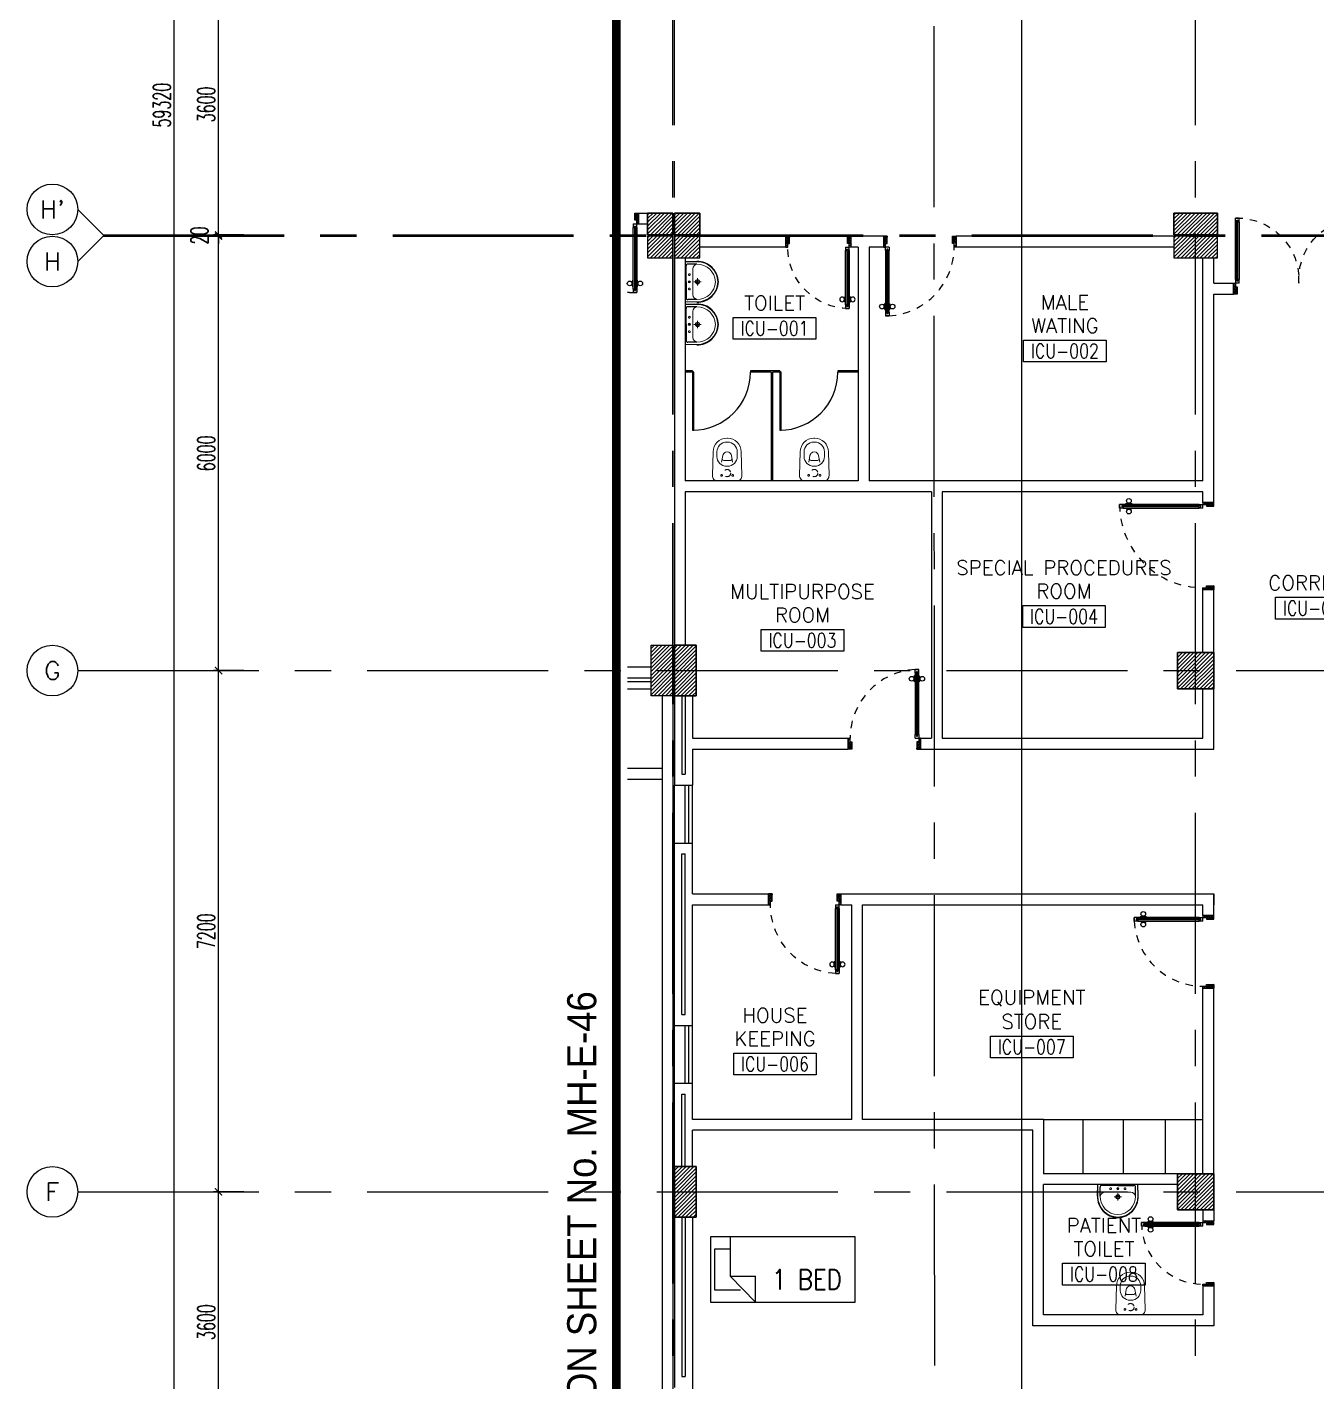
# Model space of a CAD drawing. Extents: x -0.7 to 93.2, y -1.5 to 78.
# Drawn here: x -0.7 to 17.12, y 17.17 to 35.89 of the extents above; entities that cross this region are included whole.
import ezdxf
from ezdxf.enums import TextEntityAlignment as Align

# ---------------------------------------------------------------- set-up
doc = ezdxf.new("R2010")
doc.units = 0
doc.header["$MEASUREMENT"] = 0
doc.header["$PDMODE"] = 34
for name, pattern in [('CENTER2', [1.125, 0.75, -0.125, 0.125, -0.125]), ('CENTERX2', [4, 2.5, -0.5, 0.5, -0.5]), ('DASHED', [0.75, 0.5, -0.25]), ('HIDDEN', [0.375, 0.25, -0.125]), ('HIDDEN2', [0.1875, 0.125, -0.0625])]:
    doc.linetypes.add(name, pattern=pattern)
doc.layers.get('0').update_dxf_attribs({"color": 11, "linetype": 'CONTINUOUS'})
doc.layers.get('DEFPOINTS').update_dxf_attribs({"color": 11, "linetype": 'CONTINUOUS'})
for name, color, linetype in [('AX-CR', 11, 'CONTINUOUS'), ('AX-DIM', 11, 'CONTINUOUS'), ('AX-TXT', 11, 'CONTINUOUS'), ('AXES', 11, 'CENTERX2'), ('COL', 11, 'CONTINUOUS'), ('COUNTER', 11, 'CONTINUOUS'), ('DOOR', 11, 'CONTINUOUS'), ('ELEV', 11, 'CONTINUOUS'), ('FIX', 11, 'CONTINUOUS'), ('FUR', 11, 'CONTINUOUS'), ('HAT', 11, 'CONTINUOUS'), ('INSUL', 11, 'CONTINUOUS'), ('PART', 11, 'CONTINUOUS'), ('RM-BOX', 11, 'CONTINUOUS'), ('RM-NAME', 11, 'CONTINUOUS'), ('RM-NO', 11, 'CONTINUOUS'), ('ROOF', 11, 'CONTINUOUS'), ('RS20', 11, 'CONTINUOUS'), ('SHAFT', 11, 'CONTINUOUS'), ('SUNI-FUR', 11, 'CONTINUOUS'), ('TXT1', 3, 'CONTINUOUS'), ('WALL', 11, 'CONTINUOUS'), ('WIN', 11, 'CONTINUOUS')]:
    doc.layers.add(name, color=color, linetype=linetype)
doc.styles.add('ROMANS', font='ROMANS.shx', dxfattribs={"width": 0.6})
doc.styles.add('RS20', font='ROMANS.shx', dxfattribs={"height": 0.2})
doc.styles.add('TTXT', font='swisse.ttf', dxfattribs={"width": 0.6})
doc.dimstyles.new('STANDARD in', dxfattribs={"dimtxt": 0.24, "dimasz": 0.1, "dimexe": 0.07, "dimexo": 0.05, "dimgap": 0.05, "dimtad": 1, "dimdec": 0, "dimlfac": 1000, "dimzin": 0, "dimdsep": 46, "dimtxsty": 'ROMANS', "dimblk": 'ARCHTICK', "dimcen": 0.05, "dimdle": 0.05, "dimclrd": 7, "dimclre": 7, "dimclrt": 2, "dimadec": 0, "dimazin": 0, "dimtfac": 1, "dimtdec": 0, "dimtmove": 2, "dimatfit": 3, "dimldrblk": 'ARCHTICK', "dimfxl": 0, "dimtolj": 1, "dimtzin": 0, "dimarcsym": 0})

# ---------------------------------------------------------------- blocks, each defined once
blk = doc.blocks.new('AXL')
at = {"layer": 'AX-CR'}
blk.add_circle((-350, 0), 350, dxfattribs=at)
at = {"layer": 'AX-TXT', "style": 'ROMANS'}
blk.add_attdef('AX', text='', height=250, dxfattribs=at).set_placement((-350, 0), align=Align.MIDDLE)
blk = doc.blocks.new('_ARCHTICK')
at = {"color": 0, "linetype": 'ByBlock', "const_width": 0.15}
blk.add_lwpolyline([(-0.5, -0.5), (0.5, 0.5)], dxfattribs=at)
blk = doc.blocks.new('*D126')
at = {"layer": 'AX-DIM', "color": 7, "lineweight": -2, "ltscale": 0.3}
for p, q in [((5.355, 64.47), (1.263, 64.47)), ((1.333, 5.1), (1.333, 64.52)), ((6.034, 5.15), (1.263, 5.15))]:
    blk.add_line(p, q, dxfattribs=at)
at = {"layer": 'DEFPOINTS', "color": 0, "ltscale": 0.3}
for p in [(1.333, 64.47), (5.405, 64.47), (6.084, 5.15)]:
    blk.add_point(p, dxfattribs=at)
at = {"layer": 'AX-DIM', "color": 7, "lineweight": -2, "ltscale": 0.3, "xscale": 0.1, "yscale": 0.1, "zscale": 0.1}
for p, rotation in [((1.333, 64.47), 90), ((1.333, 5.15), 270)]:
    blk.add_blockref('_ARCHTICK', p, dxfattribs=dict(at, rotation=rotation))
at = {"layer": 'AX-DIM', "color": 2, "ltscale": 0.3, "insert": (1.163, 34.81), "char_height": 0.24, "attachment_point": 5, "rotation": 90, "style": 'ROMANS'}
blk.add_mtext('\\A1;59320', dxfattribs=at)
blk = doc.blocks.new('*D119')
at = {"layer": 'AX-DIM', "color": 7, "lineweight": -2, "ltscale": 0.3}
for p, q in [((2.295, 36.62), (1.875, 36.62)), ((1.945, 32.97), (1.945, 36.67)), ((2.295, 33.02), (1.875, 33.02))]:
    blk.add_line(p, q, dxfattribs=at)
at = {"layer": 'DEFPOINTS', "color": 0, "ltscale": 0.3}
for p in [(1.945, 36.62), (2.345, 36.62), (2.345, 33.02)]:
    blk.add_point(p, dxfattribs=at)
at = {"layer": 'AX-DIM', "color": 7, "lineweight": -2, "ltscale": 0.3, "xscale": 0.1, "yscale": 0.1, "zscale": 0.1}
for p, rotation in [((1.945, 36.62), 90), ((1.945, 33.02), 270)]:
    blk.add_blockref('_ARCHTICK', p, dxfattribs=dict(at, rotation=rotation))
at = {"layer": 'AX-DIM', "color": 2, "ltscale": 0.3, "insert": (1.775, 34.82), "char_height": 0.24, "attachment_point": 5, "rotation": 90, "style": 'ROMANS'}
blk.add_mtext('\\A1;3600', dxfattribs=at)
blk = doc.blocks.new('*D118')
at = {"layer": 'AX-DIM', "color": 7, "lineweight": -2, "ltscale": 0.3}
for p, q in [((2.295, 33.02), (1.875, 33.02)), ((2.295, 33), (1.875, 33)), ((1.945, 33.02), (1.945, 33.12)), ((1.945, 33), (1.945, 33.02)), ((1.945, 33), (1.945, 32.9))]:
    blk.add_line(p, q, dxfattribs=at)
at = {"layer": 'DEFPOINTS', "color": 0, "ltscale": 0.3}
for p in [(1.945, 33.02), (2.345, 33.02), (2.345, 33)]:
    blk.add_point(p, dxfattribs=at)
at = {"layer": 'AX-DIM', "color": 7, "lineweight": -2, "ltscale": 0.3, "xscale": 0.1, "yscale": 0.1, "zscale": 0.1}
for p, rotation in [((1.945, 33.02), 270), ((1.945, 33), 90)]:
    blk.add_blockref('_ARCHTICK', p, dxfattribs=dict(at, rotation=rotation))
at = {"layer": 'AX-DIM', "color": 2, "ltscale": 0.3, "insert": (1.68, 33.01), "char_height": 0.24, "attachment_point": 5, "rotation": 90, "style": 'ROMANS'}
blk.add_mtext('\\A1;20', dxfattribs=at)
blk = doc.blocks.new('*D117')
at = {"layer": 'AX-DIM', "color": 7, "lineweight": -2, "ltscale": 0.3}
for p, q in [((2.295, 33), (1.875, 33)), ((1.945, 26.95), (1.945, 33.05)), ((2.295, 27), (1.875, 27))]:
    blk.add_line(p, q, dxfattribs=at)
at = {"layer": 'DEFPOINTS', "color": 0, "ltscale": 0.3}
for p in [(1.945, 33), (2.345, 33), (2.345, 27)]:
    blk.add_point(p, dxfattribs=at)
at = {"layer": 'AX-DIM', "color": 7, "lineweight": -2, "ltscale": 0.3, "xscale": 0.1, "yscale": 0.1, "zscale": 0.1}
for p, rotation in [((1.945, 33), 90), ((1.945, 27), 270)]:
    blk.add_blockref('_ARCHTICK', p, dxfattribs=dict(at, rotation=rotation))
at = {"layer": 'AX-DIM', "color": 2, "ltscale": 0.3, "insert": (1.775, 30), "char_height": 0.24, "attachment_point": 5, "rotation": 90, "style": 'ROMANS'}
blk.add_mtext('\\A1;6000', dxfattribs=at)
blk = doc.blocks.new('*D116')
at = {"layer": 'AX-DIM', "color": 7, "lineweight": -2, "ltscale": 0.3}
for p, q in [((2.295, 27), (1.875, 27)), ((1.945, 19.75), (1.945, 27.05)), ((2.295, 19.8), (1.875, 19.8))]:
    blk.add_line(p, q, dxfattribs=at)
at = {"layer": 'DEFPOINTS', "color": 0, "ltscale": 0.3}
for p in [(1.945, 27), (2.345, 27), (2.345, 19.8)]:
    blk.add_point(p, dxfattribs=at)
at = {"layer": 'AX-DIM', "color": 7, "lineweight": -2, "ltscale": 0.3, "xscale": 0.1, "yscale": 0.1, "zscale": 0.1}
for p, rotation in [((1.945, 27), 90), ((1.945, 19.8), 270)]:
    blk.add_blockref('_ARCHTICK', p, dxfattribs=dict(at, rotation=rotation))
at = {"layer": 'AX-DIM', "color": 2, "ltscale": 0.3, "insert": (1.775, 23.4), "char_height": 0.24, "attachment_point": 5, "rotation": 90, "style": 'ROMANS'}
blk.add_mtext('\\A1;7200', dxfattribs=at)
blk = doc.blocks.new('*D115')
at = {"layer": 'AX-DIM', "color": 7, "lineweight": -2, "ltscale": 0.3}
for p, q in [((1.945, 16.15), (1.945, 19.85)), ((2.295, 19.8), (1.875, 19.8)), ((2.295, 16.2), (1.875, 16.2))]:
    blk.add_line(p, q, dxfattribs=at)
at = {"layer": 'DEFPOINTS', "color": 0, "ltscale": 0.3}
for p in [(1.945, 19.8), (2.345, 19.8), (2.345, 16.2)]:
    blk.add_point(p, dxfattribs=at)
at = {"layer": 'AX-DIM', "color": 7, "lineweight": -2, "ltscale": 0.3, "xscale": 0.1, "yscale": 0.1, "zscale": 0.1}
for p, rotation in [((1.945, 19.8), 90), ((1.945, 16.2), 270)]:
    blk.add_blockref('_ARCHTICK', p, dxfattribs=dict(at, rotation=rotation))
at = {"layer": 'AX-DIM', "color": 2, "ltscale": 0.3, "insert": (1.775, 18), "char_height": 0.24, "attachment_point": 5, "rotation": 90, "style": 'ROMANS'}
blk.add_mtext('\\A1;3600', dxfattribs=at)
blk = doc.blocks.new('A$C272A55A0')
at = {"layer": 'DOOR', "color": 0, "linetype": 'ByBlock'}
for p, q in [((0, 900), (0, 1050)), ((50, 1050), (0, 1050)), ((25, 950), (50, 950)), ((25, 900), (25, 950)), ((50, 950), (50, 1050)), ((1750, 950), (1750, 1050)), ((1750, 1050), (1800, 1050)), ((1775, 950), (1750, 950)), ((1775, 900), (1775, 950)), ((1800, 1050), (1800, 900)), ((0, 900), (25, 900)), ((75, 900), (25, 900)), ((25, 850), (25, 900)), ((42, 850), (25, 850)), ((58, 870), (42, 870)), ((42, 870), (42, 850)), ((58, 850), (58, 870)), ((75, 850), (58, 850)), ((75, 900), (75, 850)), ((1725, 900), (1775, 900)), ((1725, 900), (1725, 850)), ((1725, 850), (1742, 850)), ((1742, 870), (1758, 870)), ((1742, 850), (1742, 870)), ((1758, 870), (1758, 850)), ((1758, 850), (1775, 850)), ((1800, 900), (1775, 900)), ((1775, 850), (1775, 900)), ((25, 50), (42, 50)), ((25, 50), (25, 0)), ((25, 0), (75, 0)), ((75, 0), (25, 0)), ((42, 50), (42, 30)), ((42, 30), (58, 30)), ((58, 50), (75, 50)), ((58, 50), (58, 30)), ((75, 50), (75, 0)), ((1718, 160), (1709, 160)), ((1709, 95), (1709, 160)), ((1718, 95), (1709, 95)), ((1725, 173), (1718, 173)), ((1718, 173), (1718, 83)), ((1718, 95), (1718, 160)), ((1725, 83), (1718, 83)), ((1742, 50), (1725, 50)), ((1725, 50), (1725, 0)), ((1775, 0), (1725, 0)), ((1725, 0), (1775, 0)), ((1742, 50), (1742, 30)), ((1758, 30), (1742, 30)), ((1775, 50), (1758, 50)), ((1758, 50), (1758, 30)), ((1775, 173), (1782, 173)), ((1775, 83), (1782, 83)), ((1775, 50), (1775, 0)), ((1782, 173), (1782, 83)), ((1782, 160), (1791, 160)), ((1782, 95), (1782, 160)), ((1782, 95), (1791, 95)), ((1791, 95), (1791, 160))]:
    blk.add_line(p, q, dxfattribs=at)
at = {"layer": 'DOOR', "color": 9, "linetype": 'ByBlock'}
for p, q in [((50, 1050), (0, 1010)), ((50, 1050), (0, 937)), ((50, 1050), (37, 950)), ((1750, 1050), (1800, 1010)), ((1750, 1050), (1800, 937)), ((1750, 1050), (1763, 950))]:
    blk.add_line(p, q, dxfattribs=at)
at = {"layer": 'DOOR', "linetype": 'ByBlock'}
for p, q in [((25, 850), (25, 50)), ((42, 850), (42, 50)), ((58, 850), (58, 50)), ((75, 50), (75, 850)), ((1725, 50), (1725, 850)), ((1742, 850), (1742, 50)), ((1758, 850), (1758, 50)), ((1775, 850), (1775, 50))]:
    blk.add_line(p, q, dxfattribs=at)
at = {"layer": 'DOOR', "color": 0, "linetype": 'ByBlock'}
for centre in [(1676, 128), (1824, 128)]:
    blk.add_circle(centre, 32.4, dxfattribs=at)
at = {"layer": 'DOOR', "color": 9, "linetype": 'ByBlock'}
for centre, radius, start, end in [((50, 1050), 54.4, 203.2074, 270), ((50, 1050), 74.4, 227.7764, 270), ((50, 1050), 94.4, 238.0182, 270), ((50, 1050), 114, 244.0838, 257.3774), ((50, 1050), 34.4, 180, 270), ((50, 1050), 14.4, 180, 270), ((1750, 1050), 14.4, 270, 0), ((1750, 1050), 34.4, 270, 0), ((1750, 1050), 54.4, 270, 336.7926), ((1750, 1050), 74.4, 270, 312.2236), ((1750, 1050), 94.4, 270, 301.9818), ((1750, 1050), 114, 282.6226, 295.9162), ((50, 1050), 134, 248.1598, 259.28), ((50, 1050), 154, 251.1053, 256.2858), ((1750, 1050), 134, 280.72, 291.8402), ((1750, 1050), 154, 283.7142, 288.8947)]:
    blk.add_arc(centre, radius, start, end, dxfattribs=at)
at = {"layer": 'DOOR', "linetype": 'HIDDEN', "ltscale": 0.5}
for centre, start, end in [((50, 851), 268.3174, 3.2965), ((1750, 851), 176.7035, 271.6826)]:
    blk.add_arc(centre, 851, start, end, dxfattribs=at)
at = {"layer": 'WALL', "linetype": 'ByBlock'}
blk.add_line((1800, 900), (1800, 1050), dxfattribs=at)
blk = doc.blocks.new('*X82')
at = {"color": 0}
for p, q in [((80579, 132658), (81071, 133150)), ((80579, 132711), (81018, 133150)), ((80579, 132764), (80965, 133150)), ((80579, 132817), (80912, 133150)), ((80579, 132870), (80859, 133150)), ((80579, 132923), (80806, 133150)), ((80579, 132976), (80753, 133150)), ((80579, 133029), (80700, 133150)), ((80579, 133082), (80647, 133150)), ((80579, 133135), (80594, 133150)), ((80624, 132650), (81079, 133105)), ((80677, 132650), (81079, 133052)), ((80730, 132650), (81079, 132999)), ((80783, 132650), (81079, 132946)), ((80836, 132650), (81079, 132892)), ((80890, 132650), (81079, 132839)), ((80943, 132650), (81079, 132786)), ((80996, 132650), (81079, 132733)), ((81049, 132650), (81079, 132680))]:
    blk.add_line(p, q, dxfattribs=at)
blk = doc.blocks.new('COL50')
at = {"layer": 'COL'}
blk.add_lwpolyline([(-250, 250), (-250, -250), (250, -250), (250, 250)], close=True, dxfattribs=at)
blk = doc.blocks.new('C7')
at = {"layer": 'HAT'}
h = blk.add_hatch(dxfattribs=at)
h.set_pattern_fill('ANSI31', color=256, scale=300, style=0)
h.set_pattern_definition([(45, (-248876.182, -51411.005), (-26.5165043, 26.5165043), [])])
h.paths.add_polyline_path([(350, 300), (250, 300), (0, 300), (0, 0), (350, 0)])
at = {"layer": 'COL'}
blk.add_lwpolyline([(0, 300), (0, 0), (350, 0), (350, 300)], close=True, dxfattribs=at)
blk = doc.blocks.new('C5')
at = {"layer": 'HAT', "linetype": 'ByBlock'}
h = blk.add_hatch(dxfattribs=at)
h.set_pattern_fill('ANSI31', color=256, scale=300, style=0)
h.set_pattern_definition([(45, (-223356.182, -51411.005), (-26.516504, 26.516504), [])])
h.paths.add_polyline_path([(300, 300), (0, 300), (0, 0), (300, 0)])
h.paths.add_polyline_path([(600, 300), (300, 300), (300, 0), (600, 0)])
at = {"layer": 'COL'}
blk.add_lwpolyline([(600, 300), (0, 300), (0, 0), (600, 0)], close=True, dxfattribs=at)
blk = doc.blocks.new('C11')
at = {"layer": 'HAT'}
h = blk.add_hatch(dxfattribs=at)
h.set_pattern_fill('ANSI31', color=256, scale=300, style=0)
h.set_pattern_definition([(45, (-248556.182, -75061.005), (-26.5165043, 26.5165043), [])])
h.paths.add_polyline_path([(300, 700), (0, 700), (0, 350), (300, 350)])
h.paths.add_polyline_path([(300, 350), (0, 350), (0, 0), (300, 0)])
at = {"layer": 'COL'}
blk.add_lwpolyline([(300, 700), (300, 0), (0, 0), (0, 700)], close=True, dxfattribs=at)
blk = doc.blocks.new('C11D')
at = {"layer": 'COL', "linetype": 'ByBlock'}
for p in [(-320, 0), (0, 0)]:
    blk.add_blockref('C11', p, dxfattribs=at)
blk = doc.blocks.new('RM1')
at = {"layer": 'RM-BOX'}
blk.add_lwpolyline([(570, -200), (-570, -200), (-570, -500), (570, -500)], close=True, dxfattribs=at)
at = {"layer": 'RM-NAME', "style": 'ROMANS'}
for tag, p in [('ROOMNAME1', (0, 324)), ('ROOMNAME2', (0, 0))]:
    blk.add_attdef(tag, text='', height=200, dxfattribs=at).set_placement(p, align=Align.MIDDLE)
at = {"layer": 'RM-NO', "style": 'ROMANS', "width": 0.8}
blk.add_attdef('ROOMNO', text='', height=200, dxfattribs=at).set_placement((0, -350), align=Align.MIDDLE)
blk = doc.blocks.new('DOOR90')
at = {"layer": 'DOOR', "color": 0, "linetype": 'ByBlock'}
for p, q in [((-150, 0), (-150, -25)), ((-150, 0), (0, 0)), ((0, -50), (0, 0)), ((-1000, -25), (-1000, -75)), ((-1000, -75), (-1000, -25)), ((-950, -25), (-1000, -25)), ((-950, -75), (-1000, -75)), ((-970, -42), (-970, -58)), ((-950, -42), (-970, -42)), ((-950, -58), (-970, -58)), ((-950, -25), (-950, -42)), ((-950, -58), (-950, -75)), ((-918, -25), (-918, -18)), ((-828, -18), (-918, -18)), ((-918, -75), (-918, -82)), ((-828, -82), (-918, -82)), ((-905, -18), (-905, -9)), ((-905, -9), (-840, -9)), ((-905, -18), (-840, -18)), ((-905, -82), (-905, -91)), ((-905, -82), (-840, -82)), ((-905, -91), (-840, -91)), ((-840, -18), (-840, -9)), ((-840, -82), (-840, -91)), ((-828, -25), (-828, -18)), ((-828, -75), (-828, -82)), ((-200, -42), (-200, -25)), ((-200, -25), (-150, -25)), ((-180, -42), (-200, -42)), ((-200, -75), (-200, -58)), ((-200, -58), (-180, -58)), ((-150, -75), (-200, -75)), ((-180, -58), (-180, -42)), ((-150, -75), (-150, -25)), ((-150, -25), (-100, -25)), ((-100, -25), (-100, -50)), ((-100, -50), (0, -50)), ((-150, -900), (-150, -875)), ((-150, -875), (-100, -875)), ((0, -900), (-150, -900)), ((-150, -900), (0, -900)), ((-100, -850), (0, -850)), ((-100, -875), (-100, -850)), ((0, -850), (0, -900))]:
    blk.add_line(p, q, dxfattribs=at)
at = {"layer": 'DOOR', "color": 9, "linetype": 'ByBlock'}
for p, q in [((0, -50), (-114, 0)), ((0, -50), (-40, 0)), ((0, -50), (-100, -37)), ((0, -850), (-114, -900)), ((0, -850), (-100, -863)), ((0, -850), (-40, -900))]:
    blk.add_line(p, q, dxfattribs=at)
at = {"layer": 'DOOR', "linetype": 'ByBlock'}
for p, q in [((-200, -25), (-950, -25)), ((-200, -42), (-950, -42)), ((-200, -58), (-950, -58)), ((-950, -75), (-200, -75))]:
    blk.add_line(p, q, dxfattribs=at)
at = {"layer": 'DOOR', "color": 0, "linetype": 'ByBlock'}
for centre in [(-873, 24), (-873, -124)]:
    blk.add_circle(centre, 32.4, dxfattribs=at)
at = {"layer": 'DOOR', "color": 9, "linetype": 'ByBlock'}
for centre, radius, start, end in [((0, -50), 154, 161.1053, 166.2858), ((0, -50), 134, 158.1598, 169.28), ((0, -50), 94.4, 148.0182, 180), ((0, -50), 74.4, 137.7764, 180), ((0, -50), 114, 154.0838, 167.3774), ((0, -50), 54.4, 113.2074, 180), ((0, -50), 34.4, 90, 180), ((0, -50), 14.4, 90, 180), ((0, -850), 154, 193.7142, 198.8947), ((0, -850), 134, 190.72, 201.8402), ((0, -850), 94.4, 180, 211.9818), ((0, -850), 74.4, 180, 222.2236), ((0, -850), 54.4, 180, 246.7926), ((0, -850), 34.4, 180, 270), ((0, -850), 14.4, 180, 270)]:
    blk.add_arc(centre, radius, start, end, dxfattribs=at)
at = {"layer": 'DOOR', "linetype": 'HIDDEN', "ltscale": 0.5}
blk.add_arc((-150, -25), 850, 180, 270, dxfattribs=at)
blk = doc.blocks.new('DOOR100')
at = {"layer": 'DOOR', "color": 0, "linetype": 'ByBlock'}
for p, q in [((-82, 1205), (-91, 1205)), ((-91, 1205), (-91, 1140)), ((-82, 1140), (-91, 1140)), ((-75, 1218), (-82, 1218)), ((-82, 1128), (-82, 1218)), ((-82, 1205), (-82, 1140)), ((-75, 1128), (-82, 1128)), ((-25, 1300), (-75, 1300)), ((-75, 1300), (-25, 1300)), ((-75, 1250), (-75, 1300)), ((-58, 1250), (-75, 1250)), ((-42, 1270), (-58, 1270)), ((-58, 1250), (-58, 1270)), ((-42, 1250), (-42, 1270)), ((-25, 1250), (-42, 1250)), ((-25, 1250), (-25, 1300)), ((-25, 1218), (-18, 1218)), ((-25, 1128), (-18, 1128)), ((-18, 1128), (-18, 1218)), ((-18, 1205), (-9, 1205)), ((-18, 1205), (-18, 1140)), ((-18, 1140), (-9, 1140)), ((-9, 1205), (-9, 1140)), ((-75, 200), (-58, 200)), ((-75, 150), (-75, 200)), ((-58, 200), (-58, 180)), ((-42, 200), (-25, 200)), ((-42, 180), (-42, 200)), ((-25, 200), (-25, 150)), ((-1200, 0), (-1200, 150)), ((-1200, 150), (-1175, 150)), ((-1200, 150), (-1200, 0)), ((-1150, 0), (-1200, 0)), ((-1175, 150), (-1175, 100)), ((-1175, 100), (-1150, 100)), ((-1150, 100), (-1150, 0)), ((-75, 150), (-25, 150)), ((-58, 180), (-42, 180)), ((-50, 100), (-50, 0)), ((-25, 100), (-50, 100)), ((-50, 0), (0, 0)), ((0, 150), (-25, 150)), ((-25, 150), (-25, 100)), ((0, 150), (0, 0))]:
    blk.add_line(p, q, dxfattribs=at)
at = {"layer": 'DOOR', "linetype": 'ByBlock'}
for p, q in [((-75, 1250), (-75, 200)), ((-58, 200), (-58, 1250)), ((-42, 200), (-42, 1250)), ((-25, 200), (-25, 1250)), ((0, 0), (0, 150))]:
    blk.add_line(p, q, dxfattribs=at)
at = {"layer": 'DOOR', "color": 9, "linetype": 'ByBlock'}
for p, q in [((-1150, 0), (-1200, 114)), ((-1150, 0), (-1200, 40)), ((-1150, 0), (-1163, 100)), ((-50, 0), (0, 114)), ((-50, 0), (-37, 100)), ((-50, 0), (0, 40))]:
    blk.add_line(p, q, dxfattribs=at)
at = {"layer": 'DOOR', "color": 0, "linetype": 'ByBlock'}
for centre in [(-124, 1173), (24, 1173)]:
    blk.add_circle(centre, 32.4, dxfattribs=at)
at = {"layer": 'DOOR', "linetype": 'HIDDEN', "ltscale": 0.5}
blk.add_arc((-25, 150), 1150, 90, 180.0001, dxfattribs=at)
at = {"layer": 'DOOR', "color": 9, "linetype": 'ByBlock'}
for centre, radius, start, end in [((-1150, 0), 154, 103.7142, 108.8947), ((-1150, 0), 134, 100.72, 111.8402), ((-1150, 0), 94.4, 90, 121.9818), ((-1150, 0), 74.4, 90, 132.2236), ((-1150, 0), 54.4, 90, 156.7926), ((-1150, 0), 34.4, 90, 180), ((-1150, 0), 14.4, 90, 180), ((-50, 0), 94.4, 58.0182, 90), ((-50, 0), 74.4, 47.7764, 90), ((-50, 0), 54.4, 23.2074, 90), ((-50, 0), 34.4, 0, 90), ((-50, 0), 14.4, 0, 90), ((-50, 0), 134, 68.1598, 79.28), ((-50, 0), 114, 64.0838, 77.3774), ((-50, 0), 154, 71.1053, 76.2858)]:
    blk.add_arc(centre, radius, start, end, dxfattribs=at)
blk = doc.blocks.new('LAV1')
at = {"layer": 'FIX', "linetype": 'ByBlock', "ltscale": 0.3}
for p, q in [((-280, 210), (-275, 50)), ((-245, 210), (-245, 85)), ((245, 210), (245, 85)), ((280, 210), (275, 50)), ((0, 60), (-220, 60)), ((0, 60), (220, 60))]:
    blk.add_line(p, q, dxfattribs=at)
at = {"layer": 'FIX', "linetype": 'Continuous', "lineweight": 20}
for p, q in [((-275, 210), (-275, 50)), ((275, 210), (275, 50)), ((0, 50), (-275, 50)), ((0, 50), (-252, 50)), ((0, 155), (-181, 155)), ((0, 155), (181, 155)), ((0, 50), (252, 50)), ((0, 50), (275, 50))]:
    blk.add_line(p, q, dxfattribs=at)
at = {"layer": 'FIX', "linetype": 'DASHED', "lineweight": 20, "ltscale": 0.05}
for p, q in [((50, 220), (-50, 220)), ((0, 170), (0, 270)), ((0, 170), (0, 270))]:
    blk.add_line(p, q, dxfattribs=at)
at = {"layer": 'FIX', "lineweight": 20}
for p, q in [((16, 107), (-15, 107)), ((0, 92), (0, 123))]:
    blk.add_line(p, q, dxfattribs=at)
for centre, radius in [((0, 220), 29.5), ((0, 220), 22.5), ((0, 107), 15.5)]:
    blk.add_circle(centre, radius, dxfattribs=at)
at = {"layer": 'FIX', "linetype": 'HIDDEN', "lineweight": 20, "ltscale": 0.05}
for centre in [(-100, 107), (100, 107)]:
    blk.add_circle(centre, 12.4, dxfattribs=at)
at = {"layer": 'FIX', "linetype": 'ByBlock', "ltscale": 0.3}
for centre, radius, start, end in [((7, 220), 287, 91.3776, 182.0064), ((-7, 220), 287, 357.9936, 88.6224), ((-220, 85), 24.9, 179.7021, 269.9486), ((220, 85), 24.9, 270.0514, 0.2979)]:
    blk.add_arc(centre, radius, start, end, dxfattribs=at)
at = {"layer": 'FIX', "linetype": 'Continuous', "lineweight": 20}
for centre, radius, start, end in [((8, 217), 283, 91.6988, 181.351), ((8, 212), 253, 91.7328, 180.4884), ((-8, 217), 283, 358.649, 88.3012), ((-8, 212), 253, 359.5116, 88.2672), ((-179, 222), 66.9, 190.2006, 268.0786), ((179, 222), 66.9, 271.9214, 349.7994)]:
    blk.add_arc(centre, radius, start, end, dxfattribs=at)
blk = doc.blocks.new('WC1')
at = {"layer": 'FIX', "lineweight": 20}
for p, q in [((-210, 204), (-538, 194)), ((-727, 5), (-727, -5)), ((-674, 5), (-674, -5)), ((-534, 24), (-540, 0)), ((-540, 0), (-534, -24)), ((-475, 141), (-538, 141)), ((-395, 76), (-490, 60)), ((-339, 5), (-339, -5)), ((-538, -141), (-475, -141)), ((-490, -60), (-395, -76)), ((-538, -194), (-210, -204))]:
    blk.add_line(p, q, dxfattribs=at)
at = {"layer": 'FIX', "linetype": 'Continuous', "lineweight": 20}
blk.add_line((-420, -47), (-420, 45), dxfattribs=at)
at = {"layer": 'FIX', "lineweight": 20}
blk.add_lwpolyline([(-213, -204), (-210, -204, 0.414214), (-137, -131), (-137, 0), (-137, 131, 0.414214), (-210, 204)], format="xyb", dxfattribs=at)
at = {"layer": 'FIX', "linetype": 'HIDDEN2', "lineweight": 20, "ltscale": 0.3}
blk.add_circle((-245, 0), 49.8, dxfattribs=at)
at = {"layer": 'FIX', "linetype": 'HIDDEN', "lineweight": 20, "ltscale": 0.05}
for centre in [(-213, 78), (-213, -77)]:
    blk.add_circle(centre, 11.6, dxfattribs=at)
at = {"layer": 'FIX', "lineweight": 20}
for centre, radius, start, end in [((-538, 5), 189, 90, 180), ((-538, 5), 136, 90, 180), ((-473, -7), 68.2, 128.9242, 152.8468), ((-464, -18), 82, 108.496, 128.9242), ((-475, 5), 136, 360, 90), ((-538, -5), 189, 180, 270), ((-538, -5), 136, 180, 270), ((-473, 7), 68.2, 207.1532, 231.0758), ((-464, 18), 82, 231.0758, 251.504), ((-475, -5), 136, 270, 0)]:
    blk.add_arc(centre, radius, start, end, dxfattribs=at)
at = {"layer": 'FIX', "linetype": 'Continuous', "lineweight": 20}
for centre, start, end in [((-443, 46), 357.6662, 91.6121), ((-442, -46), 268.3879, 2.3338)]:
    blk.add_arc(centre, 22.3, start, end, dxfattribs=at)
blk = doc.blocks.new('DOOR-10')
at = {"layer": 'DOOR', "color": 0, "linetype": 'ByBlock'}
for p, q in [((-83, 1005), (-92, 1005)), ((-92, 1005), (-92, 940)), ((-83, 940), (-92, 940)), ((-76, 1018), (-83, 1018)), ((-83, 928), (-83, 1018)), ((-83, 1005), (-83, 940)), ((-26, 1100), (-76, 1100)), ((-76, 1100), (-26, 1100)), ((-76, 1050), (-76, 1100)), ((-59, 1050), (-76, 1050)), ((-43, 1070), (-59, 1070)), ((-59, 1050), (-59, 1070)), ((-43, 1050), (-43, 1070)), ((-26, 1050), (-43, 1050)), ((-26, 1050), (-26, 1100)), ((-26, 1018), (-18, 1018)), ((-18, 928), (-18, 1018)), ((-18, 1005), (-9, 1005)), ((-18, 1005), (-18, 940)), ((-18, 940), (-9, 940)), ((-9, 1005), (-9, 940)), ((-76, 928), (-83, 928)), ((-26, 928), (-18, 928)), ((-76, 200), (-59, 200)), ((-76, 150), (-76, 200)), ((-59, 200), (-59, 180)), ((-43, 200), (-26, 200)), ((-43, 180), (-43, 200)), ((-26, 200), (-26, 150)), ((-1001, 0), (-1001, 150)), ((-1001, 150), (-976, 150)), ((-1001, 150), (-1001, 0)), ((-951, 0), (-1001, 0)), ((-976, 150), (-976, 100)), ((-976, 100), (-951, 100)), ((-951, 100), (-951, 0)), ((-76, 150), (-26, 150)), ((-59, 180), (-43, 180)), ((-51, 100), (-51, 0)), ((-26, 100), (-51, 100)), ((-51, 0), (-1, 0)), ((-1, 150), (-26, 150)), ((-26, 150), (-26, 100))]:
    blk.add_line(p, q, dxfattribs=at)
at = {"layer": 'DOOR', "linetype": 'ByBlock'}
for p, q in [((-76, 1050), (-76, 200)), ((-59, 200), (-59, 1050)), ((-43, 200), (-43, 1050)), ((-26, 200), (-26, 1050))]:
    blk.add_line(p, q, dxfattribs=at)
at = {"layer": 'DOOR', "color": 9, "linetype": 'ByBlock'}
for p, q in [((-951, 0), (-1001, 114)), ((-951, 0), (-1001, 40)), ((-951, 0), (-964, 100)), ((-51, 0), (-1, 114)), ((-51, 0), (-37, 100)), ((-51, 0), (-1, 40)), ((-1, 0), (-1, 150))]:
    blk.add_line(p, q, dxfattribs=at)
at = {"layer": 'DOOR', "color": 0, "linetype": 'ByBlock'}
for centre in [(-124, 973), (23, 973)]:
    blk.add_circle(centre, 32.4, dxfattribs=at)
at = {"layer": 'DOOR', "linetype": 'HIDDEN', "ltscale": 0.5}
blk.add_arc((-23, 149), 952, 93.1482, 179.9482, dxfattribs=at)
at = {"layer": 'DOOR', "color": 9, "linetype": 'ByBlock'}
for centre, radius, start, end in [((-951, 0), 154, 103.7142, 108.8947), ((-951, 0), 134, 100.72, 111.8402), ((-951, 0), 94.4, 90, 121.9818), ((-951, 0), 74.4, 90, 132.2236), ((-951, 0), 54.4, 90, 156.7926), ((-951, 0), 34.4, 90, 180), ((-951, 0), 14.4, 90, 180), ((-51, 0), 94.4, 58.0182, 90), ((-51, 0), 74.4, 47.7764, 90), ((-51, 0), 54.4, 23.2074, 90), ((-51, 0), 34.4, 0, 90), ((-51, 0), 14.4, 0, 90), ((-51, 0), 134, 68.1598, 79.28), ((-51, 0), 114, 64.0838, 77.3774), ((-51, 0), 154, 71.1053, 76.2858)]:
    blk.add_arc(centre, radius, start, end, dxfattribs=at)

msp = doc.modelspace()

# ---------------------------------------------------------------- linework, layer by layer
at = {"layer": 'AXES'}
for p, q in [((15.4424, -1.4643), (15.4424, 77.3484)), ((8.2224, -1.4643), (8.2224, 76.9984)), ((8.2424, -1.4643), (8.2424, 76.9984)), ((11.8424, 5.4), (11.8174, 64.22)), ((0.35, 33.02), (0, 33.37)), ((0.35, 33), (0, 32.65)), ((0.35, 33.02), (29.8424, 33.02)), ((0.35, 33), (29.8424, 33)), ((0, 27), (24.4424, 27)), ((0, 19.8), (24.4424, 19.8))]:
    msp.add_line(p, q, dxfattribs=at)
at = {"layer": 'COUNTER', "linetype": 'ByBlock'}
for p, q in [((13.3424, 20.8), (15.5424, 20.8)), ((13.8833, 20.8), (13.8833, 20.05)), ((14.4424, 20.8), (14.4424, 20.05)), ((15.0196, 20.8), (15.0196, 20.05))]:
    msp.add_line(p, q, dxfattribs=at)
at = {"layer": 'DOOR', "color": 0, "linetype": 'ByBlock'}
for p, q in [((7.6974, 33.22), (7.6974, 33.32)), ((7.6974, 33.32), (7.7474, 33.32)), ((7.6724, 33.17), (7.7224, 33.17)), ((7.6724, 33.17), (7.6724, 33.12)), ((7.6894, 33.14), (7.7054, 33.14)), ((7.6894, 33.12), (7.6894, 33.14)), ((7.7224, 33.22), (7.6974, 33.22)), ((7.7054, 33.14), (7.7054, 33.12)), ((7.7224, 33.17), (7.7224, 33.22)), ((7.7474, 33.17), (7.7224, 33.17)), ((7.7224, 33.12), (7.7224, 33.17)), ((7.6724, 33.12), (7.6894, 33.12)), ((7.7054, 33.12), (7.7224, 33.12)), ((7.6652, 32.3798), (7.6562, 32.3798)), ((7.6562, 32.315), (7.6562, 32.3798)), ((7.6724, 32.3924), (7.6652, 32.3924)), ((7.6652, 32.3924), (7.6652, 32.3024)), ((7.6652, 32.315), (7.6652, 32.3798)), ((7.7224, 32.3924), (7.7296, 32.3924)), ((7.7296, 32.3924), (7.7296, 32.3024)), ((7.7296, 32.3798), (7.7386, 32.3798)), ((7.7296, 32.315), (7.7296, 32.3798)), ((7.7386, 32.315), (7.7386, 32.3798)), ((7.6652, 32.315), (7.6562, 32.315)), ((7.6724, 32.3024), (7.6652, 32.3024)), ((7.6894, 32.27), (7.6724, 32.27)), ((7.6724, 32.27), (7.6724, 32.22)), ((7.7224, 32.22), (7.6724, 32.22)), ((7.6724, 32.22), (7.7224, 32.22)), ((7.6894, 32.27), (7.6894, 32.25)), ((7.7054, 32.25), (7.6894, 32.25)), ((7.7224, 32.27), (7.7054, 32.27)), ((7.7054, 32.27), (7.7054, 32.25)), ((7.7224, 32.3024), (7.7296, 32.3024)), ((7.7224, 32.27), (7.7224, 32.22)), ((7.7296, 32.315), (7.7386, 32.315))]:
    msp.add_line(p, q, dxfattribs=at)
at = {"layer": 'DOOR', "color": 9, "linetype": 'ByBlock'}
for p, q in [((7.6974, 33.32), (7.7474, 33.2799)), ((7.6974, 33.32), (7.7474, 33.2063)), ((7.6974, 33.32), (7.7107, 33.22)), ((7.7474, 33.32), (7.7474, 33.17))]:
    msp.add_line(p, q, dxfattribs=at)
at = {"layer": 'DOOR', "linetype": 'ByBlock'}
for p, q in [((7.6724, 32.27), (7.6724, 33.12)), ((7.6894, 33.12), (7.6894, 32.27)), ((7.7054, 33.12), (7.7054, 32.27)), ((7.7224, 33.12), (7.7224, 32.27))]:
    msp.add_line(p, q, dxfattribs=at)
at = {"layer": 'DOOR', "color": 0, "linetype": 'ByBlock'}
for centre in [(7.6238, 32.3474), (7.7709, 32.3474)]:
    msp.add_circle(centre, 0.0324, dxfattribs=at)
at = {"layer": 'DOOR', "color": 9, "linetype": 'ByBlock'}
for radius, start, end in [(0.0144, 270, 0), (0.0344, 270, 0), (0.0544, 270, 336.79262), (0.0744, 270, 312.22357), (0.0944, 270, 301.98181), (0.1144, 282.62257, 295.91616), (0.1344, 280.71998, 291.84015), (0.1544, 283.71423, 288.89471)]:
    msp.add_arc((7.6974, 33.32), radius, start, end, dxfattribs=at)
at = {"layer": 'DOOR', "linetype": 'HIDDEN', "ltscale": 0.5}
msp.add_arc((7.7247, 33.1709), 0.9523, 262.2276, 266.85184, dxfattribs=at)
at = {"layer": 'ELEV', "linetype": 'CENTER2', "const_width": 0.12}
msp.add_lwpolyline([(7.4417, 4.0237), (7.4417, 67.862)], dxfattribs=at)
at = {"layer": 'FUR'}
for p, q in [((10.7388, 19.1765), (8.7388, 19.1765)), ((8.7388, 19.1765), (8.7388, 18.2765)), ((9.0104, 19.1765), (9.0104, 18.6377)), ((10.7388, 18.2765), (10.7388, 19.1765)), ((8.7942, 19.0066), (8.7942, 18.4487)), ((9.0104, 19.0066), (8.7942, 19.0066)), ((9.0104, 18.6377), (9.3638, 18.6377)), ((9.0104, 18.6377), (9.3638, 18.2765)), ((9.3638, 18.2765), (9.3638, 18.6377)), ((8.7942, 18.4487), (9.1539, 18.4487)), ((8.7388, 18.2765), (10.7388, 18.2765))]:
    msp.add_line(p, q, dxfattribs=at)
at = {"layer": 'INSUL'}
for p, q in [((7.5959, 26.9), (7.9224, 26.9)), ((7.5959, 26.85), (7.9224, 26.85)), ((8.3424, 26.65), (8.3424, 25.5682)), ((8.3924, 26.65), (8.3924, 25.5682)), ((8.3424, 25.5682), (8.3924, 25.5682)), ((8.3424, 24.4682), (8.3924, 24.4682)), ((8.3424, 22.2494), (8.3424, 24.4682)), ((8.3924, 22.2494), (8.3924, 24.4682)), ((8.3424, 22.2494), (8.3924, 22.2494)), ((8.3424, 20.15), (8.3424, 21.1494)), ((8.3424, 21.1494), (8.3924, 21.1494)), ((8.3924, 20.15), (8.3924, 21.1494)), ((8.3424, 19.45), (8.3424, 17.25)), ((8.3924, 19.45), (8.3924, 17.25)), ((8.3424, 17.25), (8.3924, 17.25))]:
    msp.add_line(p, q, dxfattribs=at)
at = {"layer": 'PART', "linetype": 'ByBlock'}
for p, q in [((8.4924, 31.14), (8.3924, 31.14)), ((8.5124, 31.12), (8.3924, 31.12)), ((8.4924, 31.14), (8.4924, 31.12)), ((8.4924, 31.12), (8.4924, 30.32)), ((8.5124, 31.12), (8.4924, 31.12)), ((8.5124, 30.32), (8.5124, 31.12)), ((9.6974, 31.14), (9.2924, 31.14)), ((9.2924, 31.14), (9.2924, 31.12)), ((9.5774, 31.12), (9.2924, 31.12)), ((9.5774, 31.12), (9.5774, 29.62)), ((9.5974, 31.12), (9.5974, 29.62)), ((9.6974, 31.12), (9.5974, 31.12)), ((9.6974, 31.14), (9.6974, 31.12)), ((9.6974, 31.12), (9.6974, 31.14)), ((9.6974, 31.12), (9.6974, 30.32)), ((9.7174, 31.12), (9.6974, 31.12)), ((9.7174, 30.32), (9.7174, 31.12)), ((10.7824, 31.14), (10.4974, 31.14)), ((10.4974, 31.14), (10.4974, 31.12)), ((10.7824, 31.12), (10.4974, 31.12)), ((8.4924, 30.32), (8.5124, 30.32)), ((9.6974, 30.32), (9.7174, 30.32))]:
    msp.add_line(p, q, dxfattribs=at)
for centre in [(8.4924, 31.12), (9.6974, 31.12)]:
    msp.add_arc(centre, 0.8, 270, 0, dxfattribs=at)
at = {"layer": 'ROOF'}
for p, q in [((8.0724, 26.65), (8.0724, 12.95)), ((8.2224, 26.75), (8.2224, 5.35))]:
    msp.add_line(p, q, dxfattribs=at)
at = {"layer": 'SHAFT', "color": 7, "linetype": 'ByBlock'}
for p, q in [((7.5959, 25.65), (8.0724, 25.65)), ((7.5959, 25.5), (8.0724, 25.5))]:
    msp.add_line(p, q, dxfattribs=at)
at = {"layer": 'SUNI-FUR', "linetype": 'Continuous'}
msp.add_line((13.0424, 5.4), (13.0424, 64.22), dxfattribs=at)
at = {"layer": 'WALL', "linetype": 'ByBlock'}
for p, q in [((7.7474, 33.17), (7.7474, 33.32)), ((9.7824, 33), (8.5924, 33)), ((9.7824, 32.85), (9.7824, 33)), ((11.1324, 33), (10.6824, 33)), ((10.6824, 32.85), (10.6824, 33)), ((11.1324, 33), (11.1324, 32.85)), ((15.1424, 33), (12.1324, 33)), ((12.1324, 33), (12.1324, 32.85)), ((9.7824, 32.85), (8.5924, 32.85)), ((9.7824, 32.85), (8.5924, 32.85)), ((10.7824, 32.85), (10.6824, 32.85)), ((10.7824, 32.85), (10.6824, 32.85)), ((10.7824, 32.85), (10.7824, 32.7)), ((10.7824, 32.85), (10.7824, 29.62)), ((10.9324, 32.85), (10.9324, 29.62)), ((11.1324, 32.85), (10.9324, 32.85)), ((15.1424, 32.85), (12.1324, 32.85)), ((15.9674, 32.2), (15.9674, 32.35)), ((10.7824, 29.62), (8.3924, 29.62)), ((15.5424, 29.62), (10.9324, 29.62)), ((11.7924, 29.47), (8.3924, 29.47)), ((11.7924, 29.47), (11.7924, 26.065)), ((15.5424, 29.47), (11.9424, 29.47)), ((11.9424, 29.47), (11.9424, 26.065)), ((15.6924, 29.32), (15.5424, 29.32)), ((15.6924, 28.12), (15.5424, 28.12)), ((8.4924, 26.065), (10.6424, 26.065)), ((10.6424, 26.065), (10.6424, 25.915)), ((11.6424, 26.065), (11.6424, 25.915)), ((11.6424, 26.065), (11.7924, 26.065)), ((11.9424, 26.065), (15.5424, 26.065)), ((8.4924, 25.915), (10.6424, 25.915)), ((11.6424, 25.915), (15.6924, 25.915)), ((8.4924, 23.915), (9.5424, 23.915)), ((9.5424, 23.915), (9.5424, 23.765)), ((10.5424, 23.915), (10.5424, 23.765)), ((10.5424, 23.915), (15.6924, 23.915)), ((15.6924, 23.915), (15.6924, 23.765)), ((8.4924, 23.765), (9.5424, 23.765)), ((10.5424, 23.765), (10.6924, 23.765)), ((10.8424, 23.765), (15.5424, 23.765)), ((15.6924, 23.615), (15.5424, 23.615)), ((15.6924, 22.615), (15.5424, 22.615)), ((10.6924, 20.8), (8.4924, 20.8)), ((13.3424, 20.8), (10.8424, 20.8)), ((13.3424, 20.8), (13.3424, 20.05)), ((13.1924, 20.65), (8.4924, 20.65)), ((13.1924, 17.95), (13.1924, 20.65)), ((15.1924, 20.05), (13.3424, 20.05)), ((15.1924, 19.9), (13.3424, 19.9)), ((13.3424, 18.1), (13.3424, 19.9)), ((8.4924, 18.3), (8.4924, 12.95)), ((15.5424, 18.1), (13.3424, 18.1)), ((15.6924, 17.95), (13.1924, 17.95))]:
    msp.add_line(p, q, dxfattribs=at)
at = {"layer": 'WALL'}
for p, q in [((7.7474, 33.32), (7.8724, 33.32)), ((7.7474, 33.17), (7.8724, 33.17)), ((8.2424, 32.75), (8.2424, 27.25)), ((8.3924, 32.7), (8.3924, 29.62)), ((15.5424, 29.62), (15.5424, 32.7)), ((15.6924, 32.35), (15.6924, 32.7)), ((15.6924, 32.35), (15.9674, 32.35)), ((15.6924, 32.2), (15.9674, 32.2)), ((15.6924, 29.32), (15.6924, 32.2)), ((8.3924, 29.47), (8.3924, 27.35)), ((15.5424, 29.32), (15.5424, 29.47)), ((15.5424, 27.25), (15.5424, 28.12)), ((15.6924, 25.915), (15.6924, 28.12)), ((7.5959, 27.05), (7.9224, 27.05)), ((7.5959, 26.75), (7.9224, 26.75)), ((8.2424, 26.65), (8.2424, 25.4182)), ((8.4924, 26.65), (8.4924, 26.065)), ((15.5424, 26.065), (15.5424, 26.75)), ((8.4924, 25.915), (8.4924, 25.4182)), ((8.2424, 25.4182), (8.4924, 25.4182)), ((8.2424, 24.6182), (8.4924, 24.6182)), ((8.2424, 22.0994), (8.2424, 24.6182)), ((8.4924, 23.915), (8.4924, 24.6182)), ((15.6924, 23.615), (15.6924, 23.915)), ((8.4924, 22.0994), (8.4924, 23.765)), ((10.6924, 20.8), (10.6924, 23.765)), ((10.8424, 20.8), (10.8424, 23.765)), ((15.5424, 23.615), (15.5424, 23.765)), ((15.5424, 20.05), (15.5424, 22.615)), ((15.6924, 20.05), (15.6924, 22.615)), ((8.2424, 22.0994), (8.4924, 22.0994)), ((8.2424, 20.15), (8.2424, 21.2994)), ((8.2424, 21.2994), (8.4924, 21.2994)), ((8.4924, 20.8), (8.4924, 21.2994)), ((8.4924, 20.15), (8.4924, 20.65)), ((15.5424, 19.55), (15.5424, 19.4)), ((15.6924, 19.55), (15.6924, 19.4)), ((8.2424, 19.45), (8.2424, 17.1)), ((8.4924, 19.45), (8.4924, 17.1)), ((15.5424, 19.4), (15.6924, 19.4)), ((15.5424, 18.5), (15.6924, 18.5)), ((15.5424, 18.5), (15.5424, 18.1)), ((15.6924, 18.5), (15.6924, 17.95))]:
    msp.add_line(p, q, dxfattribs=at)
at = {"layer": 'WALL', "linetype": 'ByBlock', "ltscale": 0.3}
for points in [[(7.8724, 33.32), (8.2224, 33.32), (8.2224, 33.02), (7.8724, 33.02)], [(8.2424, 33.32), (8.5924, 33.32), (8.5924, 33.02), (8.2424, 33.02)], [(15.1424, 33.32), (15.7424, 33.32), (15.7424, 33.02), (15.1424, 33.02)], [(8.2224, 33), (7.8724, 33), (7.8724, 32.7), (8.2224, 32.7)], [(8.2424, 32.7), (8.5924, 32.7), (8.5924, 33), (8.2424, 33)], [(15.7424, 33), (15.1424, 33), (15.1424, 32.7), (15.7424, 32.7)], [(7.9224, 27.35), (8.2224, 27.35), (8.2224, 26.65), (7.9224, 26.65)], [(8.2424, 26.65), (8.5424, 26.65), (8.5424, 27.35), (8.2424, 27.35)], [(15.1924, 27.25), (15.6924, 27.25), (15.6924, 26.75), (15.1924, 26.75)], [(8.2424, 19.45), (8.5424, 19.45), (8.5424, 20.15), (8.2424, 20.15)], [(15.1924, 20.05), (15.6924, 20.05), (15.6924, 19.55), (15.1924, 19.55)]]:
    msp.add_lwpolyline(points, close=True, dxfattribs=at)
at = {"layer": 'WIN'}
for p, q in [((8.2424, 24.6182), (8.2424, 25.4182)), ((8.3924, 24.6182), (8.3924, 25.4182)), ((8.4424, 24.6182), (8.4424, 25.4182)), ((8.4924, 24.6182), (8.4924, 25.4182)), ((8.2424, 21.2994), (8.2424, 22.0994)), ((8.3924, 21.2994), (8.3924, 22.0994)), ((8.4424, 21.2994), (8.4424, 22.0994)), ((8.4924, 21.2994), (8.4924, 22.0994))]:
    msp.add_line(p, q, dxfattribs=at)

# ---------------------------------------------------------------- block references
at = {"layer": 'AXES', "xscale": 0.001, "yscale": 0.001, "zscale": 0.001}
for p, values in [((0, 33.37), {'AX': "H'"}), ((0, 32.65), {'AX': 'H'}), ((0, 27), {'AX': 'G'}), ((0, 19.8), {'AX': 'F'})]:
    msp.add_blockref('AXL', p, dxfattribs=at).add_auto_attribs(values)
at = {"layer": 'COL', "linetype": 'ByBlock', "xscale": 0.001, "yscale": 0.001, "zscale": 0.001}
for name, p in [('C7', (7.8724, 33.02)), ('C7', (8.2424, 33.02)), ('C5', (15.1424, 33.02)), ('C7', (7.8724, 32.7)), ('C7', (8.2424, 32.7)), ('C5', (15.1424, 32.7)), ('C11D', (8.2424, 26.65)), ('C11', (8.2424, 19.45))]:
    msp.add_blockref(name, p, dxfattribs=at)
at = {"layer": 'COL', "xscale": 0.001, "yscale": 0.001, "zscale": 0.001}
for p in [(15.4424, 27), (15.4424, 19.8)]:
    msp.add_blockref('COL50', p, dxfattribs=at)
at = {"layer": 'DOOR', "color": 0, "linetype": 'ByBlock', "yscale": 0.001, "zscale": 0.001}
for name, p, xscale, rotation in [('A$C272A55A0', (15.9674, 33.2504), -0.001, 180), ('DOOR90', (10.6824, 33), -0.001, 270), ('DOOR100', (15.6924, 29.32), 0.001, 90)]:
    msp.add_blockref(name, p, dxfattribs=dict(at, xscale=xscale, rotation=rotation))
at = {"layer": 'DOOR', "color": 0, "linetype": 'ByBlock', "ltscale": 0.3, "yscale": 0.001, "zscale": 0.001}
for p, xscale, rotation in [((11.1317, 33), 0.001, 180), ((10.5431, 23.915), -0.001, 180), ((15.6924, 23.6157), 0.001, 90)]:
    msp.add_blockref('DOOR-10', p, dxfattribs=dict(at, xscale=xscale, rotation=rotation))
at = {"layer": 'DOOR', "color": 0, "linetype": 'ByBlock', "ltscale": 0.3, "xscale": 0.001, "yscale": 0.001, "zscale": 0.001}
msp.add_blockref('DOOR-10', (11.6431, 25.915), dxfattribs=at)
at = {"layer": 'DOOR', "color": 0, "linetype": 'ByBlock', "xscale": 0.001, "yscale": 0.001, "zscale": 0.001}
msp.add_blockref('DOOR90', (15.6924, 19.4), dxfattribs=at)
at = {"layer": 'FIX', "xscale": 0.001, "yscale": 0.001, "zscale": 0.001}
for name, p, rotation in [('LAV1', (8.3424, 32.3698), 270), ('LAV1', (8.3424, 31.7808), 270), ('WC1', (8.9701, 29.483), 270), ('WC1', (10.1745, 29.483), 270), ('LAV1', (14.3674, 19.95), 180), ('WC1', (14.5424, 17.963), 270)]:
    msp.add_blockref(name, p, dxfattribs=dict(at, rotation=rotation))
at = {"layer": 'HAT', "xscale": 0.001, "yscale": 0.001, "zscale": 0.001}
for p in [(-65.3869, -105.8997), (-65.3869, -113.0997)]:
    msp.add_blockref('*X82', p, dxfattribs=at)
at = {"layer": 'RM-NAME'}
ref = msp.add_blockref('RM1', (13.6364, 31.763), dxfattribs=dict(at, xscale=-0.001, yscale=0.001, zscale=0.001))
ref.add_attrib('ROOMNO', 'ICU-002', dxfattribs={"layer": 'RM-NO', "height": 0.2, "style": 'ROMANS', "width": 0.8}).set_placement((13.6364, 31.413), align=Align.MIDDLE)
ref.add_attrib('ROOMNAME2', 'WATING', dxfattribs={"height": 0.2, "style": 'ROMANS'}).set_placement((13.6364, 31.763), align=Align.MIDDLE)
ref.add_attrib('ROOMNAME1', 'MALE', dxfattribs={"height": 0.2, "style": 'ROMANS'}).set_placement((13.6364, 32.0868), align=Align.MIDDLE)
ref = msp.add_blockref('RM1', (9.6257, 32.0768), dxfattribs=dict(at, xscale=-0.001, yscale=0.001, zscale=0.001))
ref.add_attrib('ROOMNO', 'ICU-001', dxfattribs={"layer": 'RM-NO', "height": 0.2, "style": 'ROMANS', "width": 0.8}).set_placement((9.6257, 31.7268), align=Align.MIDDLE)
ref.add_attrib('ROOMNAME2', 'TOILET', dxfattribs={"height": 0.2, "style": 'ROMANS'}).set_placement((9.6257, 32.0768), align=Align.MIDDLE)
ref = msp.add_blockref('RM1', (13.6239, 28.0973), dxfattribs=dict(at, xscale=-0.001, yscale=0.001, zscale=0.001))
ref.add_attrib('ROOMNO', 'ICU-004', dxfattribs={"layer": 'RM-NO', "height": 0.2, "style": 'ROMANS', "width": 0.8}).set_placement((13.6239, 27.7473), align=Align.MIDDLE)
ref.add_attrib('ROOMNAME2', 'ROOM', dxfattribs={"height": 0.2, "style": 'ROMANS'}).set_placement((13.6239, 28.0973), align=Align.MIDDLE)
ref.add_attrib('ROOMNAME1', 'SPECIAL PROCEDURES', dxfattribs={"height": 0.2, "style": 'ROMANS'}).set_placement((13.6239, 28.4211), align=Align.MIDDLE)
ref = msp.add_blockref('RM1', (17.1176, 28.2119), dxfattribs=dict(at, xscale=-0.001, yscale=0.001, zscale=0.001))
ref.add_attrib('ROOMNO', 'ICU-005', dxfattribs={"layer": 'RM-NO', "height": 0.2, "style": 'ROMANS', "width": 0.8}).set_placement((17.1176, 27.8619), align=Align.MIDDLE)
ref.add_attrib('ROOMNAME2', 'CORRIDOR', dxfattribs={"height": 0.2, "style": 'ROMANS'}).set_placement((17.1176, 28.2119), align=Align.MIDDLE)
ref = msp.add_blockref('RM1', (10.0109, 27.7681), dxfattribs=dict(at, xscale=-0.001, yscale=0.001, zscale=0.001))
ref.add_attrib('ROOMNO', 'ICU-003', dxfattribs={"layer": 'RM-NO', "height": 0.2, "style": 'ROMANS', "width": 0.8}).set_placement((10.0109, 27.4181), align=Align.MIDDLE)
ref.add_attrib('ROOMNAME2', 'ROOM', dxfattribs={"height": 0.2, "style": 'ROMANS'}).set_placement((10.0109, 27.7681), align=Align.MIDDLE)
ref.add_attrib('ROOMNAME1', 'MULTIPURPOSE', dxfattribs={"height": 0.2, "style": 'ROMANS'}).set_placement((10.0109, 28.092), align=Align.MIDDLE)
ref = msp.add_blockref('RM1', (13.1789, 22.1523), dxfattribs=dict(at, xscale=-0.001, yscale=0.001, zscale=0.001))
ref.add_attrib('ROOMNO', 'ICU-007', dxfattribs={"layer": 'RM-NO', "height": 0.2, "style": 'ROMANS', "width": 0.8}).set_placement((13.1789, 21.8023), align=Align.MIDDLE)
ref.add_attrib('ROOMNAME2', 'STORE', dxfattribs={"height": 0.2, "style": 'ROMANS'}).set_placement((13.1789, 22.1523), align=Align.MIDDLE)
ref.add_attrib('ROOMNAME1', 'EQUIPMENT', dxfattribs={"height": 0.2, "style": 'ROMANS'}).set_placement((13.1789, 22.4761), align=Align.MIDDLE)
ref = msp.add_blockref('RM1', (9.6311, 21.9149), dxfattribs=dict(at, xscale=-0.001, yscale=0.001, zscale=0.001))
ref.add_attrib('ROOMNO', 'ICU-006', dxfattribs={"layer": 'RM-NO', "height": 0.2, "style": 'ROMANS', "width": 0.8}).set_placement((9.6311, 21.5649), align=Align.MIDDLE)
ref.add_attrib('ROOMNAME2', 'KEEPING', dxfattribs={"height": 0.2, "style": 'ROMANS'}).set_placement((9.6311, 21.9149), align=Align.MIDDLE)
ref.add_attrib('ROOMNAME1', 'HOUSE', dxfattribs={"height": 0.2, "style": 'ROMANS'}).set_placement((9.6311, 22.2387), align=Align.MIDDLE)
ref = msp.add_blockref('RM1', (14.1752, 19.0132), dxfattribs=dict(at, xscale=-0.001, yscale=0.001, zscale=0.001))
ref.add_attrib('ROOMNO', 'ICU-008', dxfattribs={"layer": 'RM-NO', "height": 0.2, "style": 'ROMANS', "width": 0.8}).set_placement((14.1752, 18.6632), align=Align.MIDDLE)
ref.add_attrib('ROOMNAME2', 'TOILET', dxfattribs={"height": 0.2, "style": 'ROMANS'}).set_placement((14.1752, 19.0132), align=Align.MIDDLE)
ref.add_attrib('ROOMNAME1', 'PATIENT', dxfattribs={"height": 0.2, "style": 'ROMANS'}).set_placement((14.1752, 19.3371), align=Align.MIDDLE)

# ---------------------------------------------------------------- texts
at = {"layer": 'RS20', "style": 'RS20', "width": 0.85}
msp.add_text('1 BED', height=0.2736, dxfattribs=at).set_placement((10.0698, 18.5903), align=Align.MIDDLE)
at = {"layer": 'TXT1', "color": 6, "style": 'TTXT', "width": 0.9}
msp.add_text('MATCH LINE CONTINUATION SHEET No. MH-E-46', height=0.401182, rotation=90, dxfattribs=at).set_placement((7.1621, 10.634))

# ---------------------------------------------------------------- dimensions: what is measured, and where the dimension line sits
at = {"layer": 'AX-DIM'}
for base, p1, p2, picture, middle in [((1.3333, 64.47), (6.0838, 5.15), (5.4053, 64.47), '*D126', (1.1633, 34.81)), ((1.9448, 36.62), (2.3448, 33.02), (2.3448, 36.62), '*D119', (1.7748, 34.82)), ((1.9448, 33.02), (2.3448, 33), (2.3448, 33.02), '*D118', (1.6798, 33.01)), ((1.9448, 33), (2.3448, 27), (2.3448, 33), '*D117', (1.7748, 30)), ((1.9448, 27), (2.3448, 19.8), (2.3448, 27), '*D116', (1.7748, 23.4)), ((1.9448, 19.8), (2.3448, 16.2), (2.3448, 19.8), '*D115', (1.7748, 18))]:
    dim = msp.add_linear_dim(base=base, p1=p1, p2=p2, angle=90, dimstyle='STANDARD in', dxfattribs=at)
    dim.commit()
    dim.dimension.update_dxf_attribs({"geometry": picture, "text_midpoint": middle})

doc.saveas('drawing.dxf')
